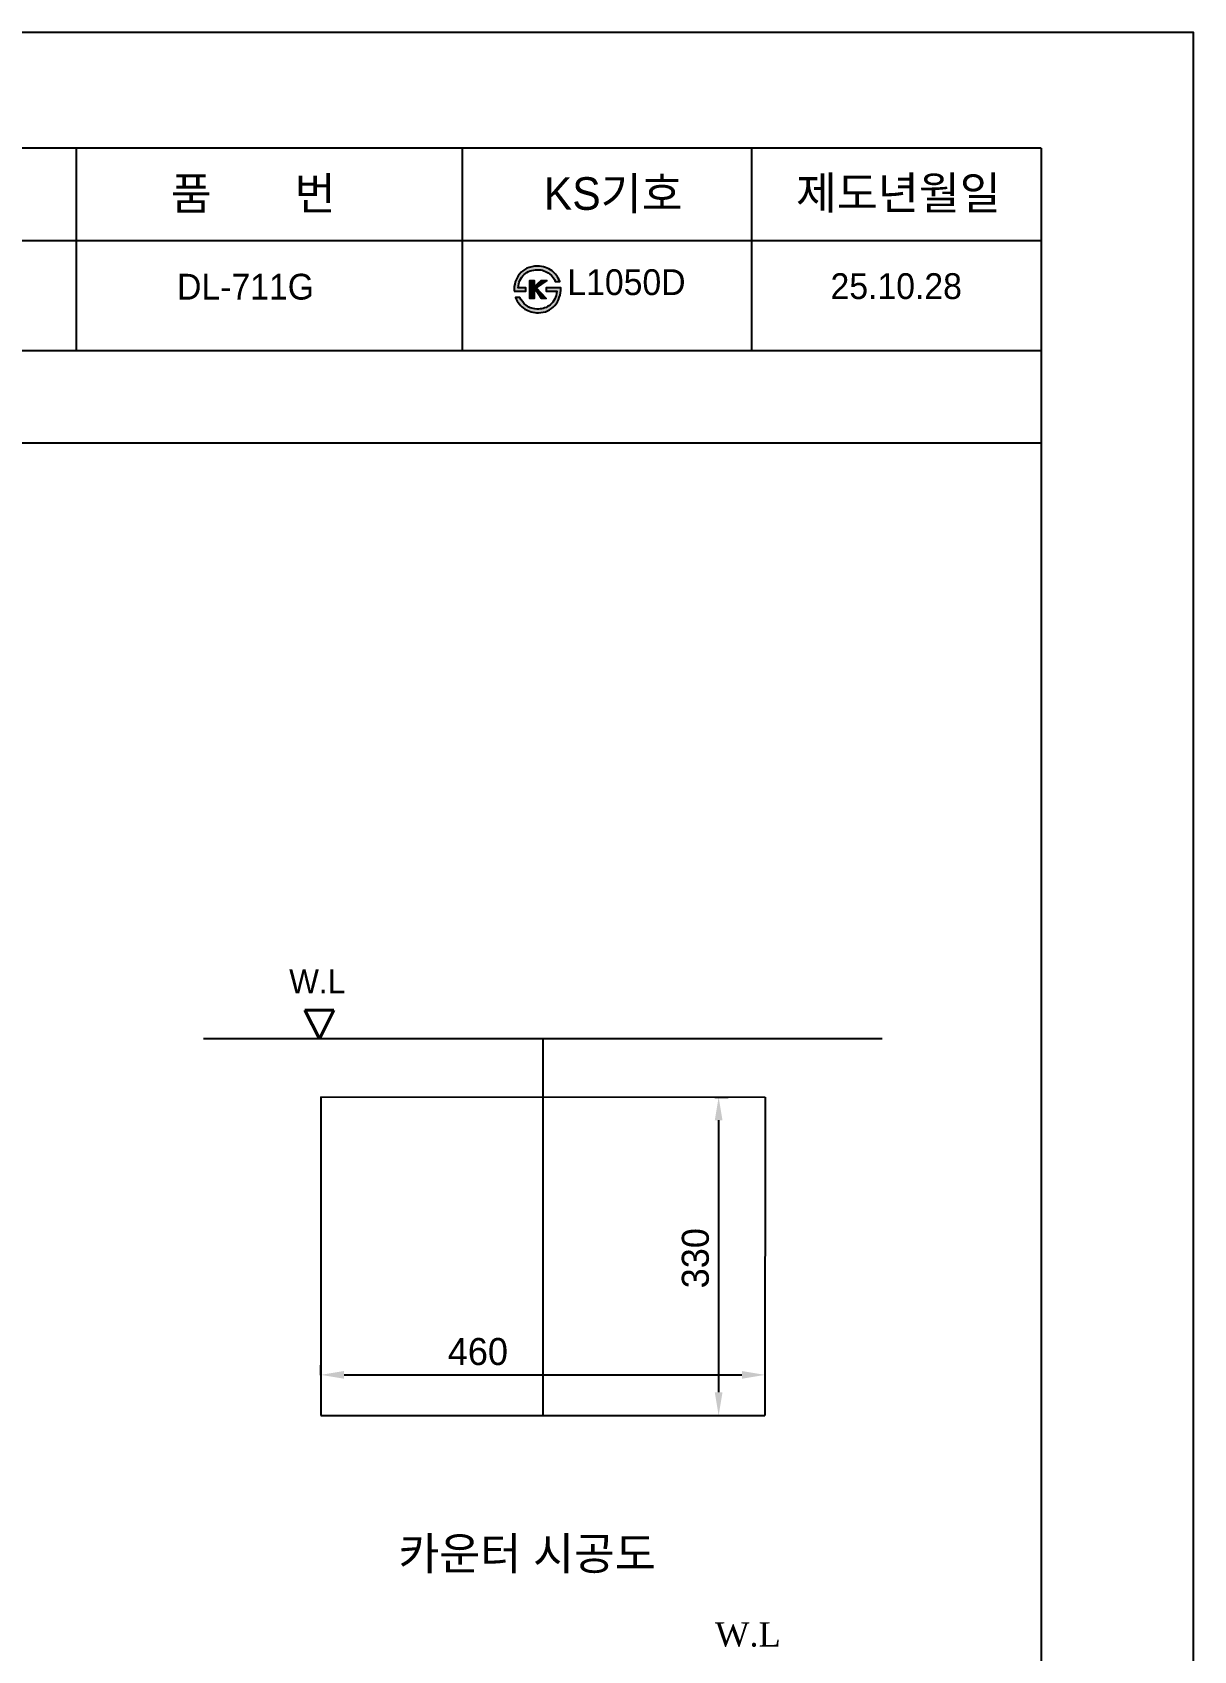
# Model space of a CAD drawing. Header units: millimetres. Extents: x 14069 to 16494, y -90 to 3341.
# Drawn here: x 15290 to 16494, y 1664 to 3341 of the extents above; entities that cross this region are included whole.
import ezdxf
from ezdxf.enums import TextEntityAlignment as Align
from ezdxf.lldxf.tags import DXFTag

# ---------------------------------------------------------------- set-up
doc = ezdxf.new("R2010")
doc.units = ezdxf.units.MM
doc.header["$LTSCALE"] = 0.2
for name, color, linetype in [('3', 3, 'Continuous'), ('CENTER', 2, 'CENTER'), ('YA', 7, 'Continuous')]:
    doc.layers.add(name, color=color, linetype=linetype)
for name, color, linetype, lineweight in [('DIM', 3, 'Continuous', 15), ('LINE', 7, 'Continuous', 25), ('text', 124, 'Continuous', 15), ('외형선', 4, 'Continuous', 40)]:
    doc.layers.add(name, color=color, linetype=linetype, lineweight=lineweight)
doc.styles.add('h', font='', dxfattribs={"height": 28})
doc.styles.add('STYLE2', font='dutch.ttf', dxfattribs={"height": 25})
doc.styles.add('스타일1', font='txt.shx', dxfattribs={"bigfont": 'ghs.shx'})
doc.styles.add('타이틀', font='H2GTRM.TTF', dxfattribs={"height": 25})
doc.styles.get('h').set_extended_font_data('Haansoft Batang')
tags = doc.linetypes.add('CENTER', pattern=[50.8, 31.75, -6.35, 6.35, -6.35]).pattern_tags.tags
tags[10:11] = [DXFTag(74, 4), DXFTag(75, 0), DXFTag(340, '0'), DXFTag(46, 1.0), DXFTag(50, 0.0), DXFTag(44, 0.0), DXFTag(45, 0.0)]
tags[8:9] = [DXFTag(74, 4), DXFTag(75, 0), DXFTag(340, '0'), DXFTag(46, 1.0), DXFTag(50, 0.0), DXFTag(44, 0.0), DXFTag(45, 0.0)]
tags[6:7] = [DXFTag(74, 4), DXFTag(75, 0), DXFTag(340, '0'), DXFTag(46, 1.0), DXFTag(50, 0.0), DXFTag(44, 0.0), DXFTag(45, 0.0)]
tags[4:5] = [DXFTag(74, 4), DXFTag(75, 0), DXFTag(340, '0'), DXFTag(46, 1.0), DXFTag(50, 0.0), DXFTag(44, 0.0), DXFTag(45, 0.0)]
tags = doc.linetypes.add('HIDDEN', pattern=[9.525, 6.35, -3.175]).pattern_tags.tags
tags[6:7] = [DXFTag(74, 4), DXFTag(75, 0), DXFTag(340, '0'), DXFTag(46, 1.0), DXFTag(50, 0.0), DXFTag(44, 0.0), DXFTag(45, 0.0)]
tags[4:5] = [DXFTag(74, 4), DXFTag(75, 0), DXFTag(340, '0'), DXFTag(46, 1.0), DXFTag(50, 0.0), DXFTag(44, 0.0), DXFTag(45, 0.0)]
doc.dimstyles.new('AM_ISO$0', dxfattribs={"dimtxt": 28, "dimasz": 24, "dimexe": 10, "dimexo": 0, "dimgap": 10, "dimtad": 1, "dimdec": 0, "dimdsep": 46, "dimtxsty": 'h', "dimcen": -5, "dimclrd": 256, "dimclre": 256, "dimclrt": 256, "dimadec": 0, "dimazin": 2, "dimtp": 0.1, "dimtm": 0.1, "dimtfac": 0.71, "dimtdec": 0, "dimtmove": 0, "dimatfit": 3, "dimfxl": 0, "dimlwd": -1, "dimlwe": -1, "dimarcsym": 0})

# ---------------------------------------------------------------- blocks, each defined once
blk = doc.blocks.new('*D77')
at = {"layer": 'Defpoints', "color": 0}
for p in [(15589.3, 1949.3, -0.8), (16049.8, 1949.5), (16049.8, 1949.1, 0.2)]:
    blk.add_point(p, dxfattribs=at)
at = {"layer": 'LINE', "linetype": 'ByBlock'}
for p, q in [((15589.3, 1949.3), (15589.3, 1959.5)), ((15613.3, 1949.5), (16025.8, 1949.5)), ((16049.8, 1949.1), (16049.8, 1959.5))]:
    blk.add_line(p, q, dxfattribs=at)
at = {"layer": 'LINE'}
for points in [[(15613.3, 1953.5), (15613.3, 1945.5), (15589.3, 1949.5)], [(16025.8, 1953.5), (16025.8, 1945.5), (16049.8, 1949.5)]]:
    blk.add_solid(points, dxfattribs=at)
at = {"layer": 'LINE', "insert": (15752.1, 1973.5), "char_height": 28, "attachment_point": 5, "style": 'h'}
blk.add_mtext('460', dxfattribs=at)
blk = doc.blocks.new('*D78')
at = {"layer": 'Defpoints', "color": 0}
for p in [(15997.8, 2237.4, -5.5), (15997.8, 1907.5, 0.9), (16001.7, 1907.5)]:
    blk.add_point(p, dxfattribs=at)
at = {"layer": 'LINE', "linetype": 'ByBlock'}
for p, q in [((15997.8, 2237.4), (16011.7, 2237.4)), ((16001.7, 2213.4), (16001.7, 1931.5)), ((15997.8, 1907.5), (16011.7, 1907.5))]:
    blk.add_line(p, q, dxfattribs=at)
at = {"layer": 'LINE'}
for points in [[(15997.7, 2213.4), (16005.7, 2213.4), (16001.7, 2237.4)], [(15997.7, 1931.5), (16005.7, 1931.5), (16001.7, 1907.5)]]:
    blk.add_solid(points, dxfattribs=at)
at = {"layer": 'LINE', "insert": (15977.7, 2070.4), "char_height": 28, "attachment_point": 5, "rotation": 90, "style": 'h'}
blk.add_mtext('330', dxfattribs=at)

msp = doc.modelspace()

# ---------------------------------------------------------------- hatches: boundary and pattern name
at = {"layer": 'DIM'}
h = msp.add_hatch(color=0, dxfattribs=at)
h.dxf.hatch_style = 1
edge = h.paths.add_edge_path()
edge.add_spline(control_points=[(15800.1, 3089.8), (15803.7, 3093.1), (15808.4, 3094.8), (15814, 3094.8)], knot_values=[9, 9, 9, 9, 10, 10, 10, 10], degree=3, periodic=0)
edge.add_spline(control_points=[(15814, 3094.8), (15818.7, 3094.8), (15822.8, 3093.4), (15826.5, 3090.5)], knot_values=[8, 8, 8, 8, 9, 9, 9, 9], degree=3, periodic=0)
edge.add_spline(control_points=[(15826.5, 3090.5), (15829.5, 3088.1), (15831.4, 3085.5), (15832.3, 3082.7)], knot_values=[7, 7, 7, 7, 8, 8, 8, 8], degree=3, periodic=0)
edge.add_spline(control_points=[(15832.3, 3082.7), (15832.3, 3082.7), (15837, 3082.7), (15837, 3082.7)], knot_values=[6.00001, 6.00001, 6.00001, 6.00001, 7, 7, 7, 7], degree=3, periodic=0)
edge.add_spline(control_points=[(15837, 3082.7), (15835.2, 3087.2), (15832.6, 3090.7), (15829.2, 3093.5)], knot_values=[5, 5, 5, 5, 6, 6, 6, 6], degree=3, periodic=0)
edge.add_spline(control_points=[(15829.2, 3093.5), (15824.9, 3096.8), (15819.8, 3098.5), (15813.6, 3098.6)], knot_values=[4, 4, 4, 4, 5, 5, 5, 5], degree=3, periodic=0)
edge.add_spline(control_points=[(15813.6, 3098.6), (15809.6, 3098.5), (15806, 3097.8), (15802.8, 3096.3)], knot_values=[3, 3, 3, 3, 4, 4, 4, 4], degree=3, periodic=0)
edge.add_spline(control_points=[(15802.8, 3096.3), (15799.8, 3094.9), (15797.3, 3092.9), (15795.2, 3090.3)], knot_values=[2, 2, 2, 2, 3, 3, 3, 3], degree=3, periodic=0)
edge.add_spline(control_points=[(15795.2, 3090.3), (15793.3, 3088), (15791.8, 3085.2), (15790.8, 3082.1)], knot_values=[1, 1, 1, 1, 2, 2, 2, 2], degree=3, periodic=0)
edge.add_spline(control_points=[(15790.8, 3082.1), (15789.9, 3079), (15789.6, 3075.9), (15789.8, 3072.5)], knot_values=[0, 0, 0, 0, 1, 1, 1, 1], degree=3, periodic=0)
edge.add_spline(control_points=[(15789.8, 3072.5), (15789.8, 3072.5), (15789.8, 3072.5), (15789.8, 3072.5), (15789.8, 3072.5), (15801.7, 3072.5), (15801.7, 3072.5), (15801.7, 3072.5), (15801.7, 3076.1), (15801.7, 3076.1), (15801.7, 3076.1), (15793.9, 3076.1), (15793.9, 3076.1), (15794.2, 3081.8), (15796.3, 3086.3), (15800.1, 3089.8)], knot_values=[10, 10, 10, 10, 10.99996, 10.99996, 10.99996, 11.99996, 11.99996, 11.99996, 12.99996, 12.99996, 12.99996, 13.99996, 13.99996, 13.99996, 14.99996, 14.99996, 14.99996, 14.99996], degree=3, periodic=0)
h = msp.add_hatch(color=0, dxfattribs=at)
h.dxf.hatch_style = 1
edge = h.paths.add_edge_path()
edge.add_spline(control_points=[(15814.9, 3054.1), (15809.9, 3053.9), (15805.6, 3055.1), (15802, 3058)], knot_values=[8, 8, 8, 8, 9, 9, 9, 9], degree=3, periodic=0)
edge.add_spline(control_points=[(15802, 3058), (15799.5, 3059.9), (15797.4, 3062.6), (15795.6, 3066.1)], knot_values=[7, 7, 7, 7, 8, 8, 8, 8], degree=3, periodic=0)
edge.add_spline(control_points=[(15795.6, 3066.1), (15795.6, 3066.1), (15791.1, 3066.1), (15791.1, 3066.1)], knot_values=[6.00001, 6.00001, 6.00001, 6.00001, 7, 7, 7, 7], degree=3, periodic=0)
edge.add_spline(control_points=[(15791.1, 3066.1), (15793.2, 3060.8), (15796.4, 3056.8), (15800.8, 3054.1)], knot_values=[5, 5, 5, 5, 6, 6, 6, 6], degree=3, periodic=0)
edge.add_spline(control_points=[(15800.8, 3054.1), (15804.8, 3051.5), (15809.5, 3050.2), (15814.9, 3050.2)], knot_values=[4, 4, 4, 4, 5, 5, 5, 5], degree=3, periodic=0)
edge.add_spline(control_points=[(15814.9, 3050.2), (15818.2, 3050.2), (15821.3, 3050.9), (15824.3, 3052.2)], knot_values=[3, 3, 3, 3, 4, 4, 4, 4], degree=3, periodic=0)
edge.add_spline(control_points=[(15824.3, 3052.2), (15827.1, 3053.5), (15829.6, 3055.4), (15831.8, 3057.7)], knot_values=[2, 2, 2, 2, 3, 3, 3, 3], degree=3, periodic=0)
edge.add_spline(control_points=[(15831.8, 3057.7), (15833.9, 3060.1), (15835.5, 3062.8), (15836.5, 3066)], knot_values=[1, 1, 1, 1, 2, 2, 2, 2], degree=3, periodic=0)
edge.add_spline(control_points=[(15836.5, 3066), (15837.7, 3069.2), (15838.2, 3072.5), (15838.1, 3076.1)], knot_values=[0, 0, 0, 0, 1, 1, 1, 1], degree=3, periodic=0)
edge.add_spline(control_points=[(15838.1, 3076.1), (15838.1, 3076.1), (15838.1, 3076.1), (15838.1, 3076.1), (15838.1, 3076.1), (15822.8, 3076.1), (15822.8, 3076.1), (15822.8, 3076.1), (15822.8, 3072.5), (15822.8, 3072.5), (15822.8, 3072.5), (15833.9, 3072.5), (15833.9, 3072.5), (15833.4, 3066.5), (15831.1, 3061.8), (15826.9, 3058.4)], knot_values=[10, 10, 10, 10, 10.99996, 10.99996, 10.99996, 11.99996, 11.99996, 11.99996, 12.99996, 12.99996, 12.99996, 13.99996, 13.99996, 13.99996, 14.99996, 14.99996, 14.99996, 14.99996], degree=3, periodic=0)
edge.add_spline(control_points=[(15826.9, 3058.4), (15823.4, 3055.6), (15819.4, 3054.1), (15814.9, 3054.1)], knot_values=[9, 9, 9, 9, 10, 10, 10, 10], degree=3, periodic=0)
h = msp.add_hatch(color=0, dxfattribs=at)
h.dxf.hatch_style = 1
h.paths.add_polyline_path([(15810.5, 3077.1), (15810.5, 3083.8), (15806, 3083.8), (15806, 3064.9), (15810.5, 3064.9), (15810.5, 3071.6), (15812.5, 3073.5), (15817.9, 3064.9), (15823, 3064.9), (15812.5, 3076.2), (15823.5, 3083.7), (15817.7, 3083.7)])

# ---------------------------------------------------------------- linework, layer by layer
at = {"color": 1, "linetype": 'HIDDEN'}
msp.add_line((15589.3, 2237.5, 2.1), (16049.9, 2237.4, 0.5), dxfattribs=at)
at = {"layer": '3', "color": 6}
msp.add_line((16171.4, 2297.6, 3.9), (15467.7, 2297.6, 3.9), dxfattribs=at)
at = {"layer": 'CENTER', "color": 0, "linetype": 'CENTER', "ltscale": 2}
msp.add_line((15819.6, 2297.6, 3.9), (15819.6, 1907.5, 6.6), dxfattribs=at)
at = {"layer": 'LINE', "color": 1, "linetype": 'HIDDEN'}
for p, q in [((15589.3, 2237.5, 2.1), (15589.3, 1907.5, 5.8)), ((15589.3, 1907.5, 5.8), (16049.5, 1907.5, 7.3))]:
    msp.add_line(p, q, dxfattribs=at)
at = {"layer": 'LINE', "color": 1, "linetype": 'HIDDEN', "extrusion": (1, -0.000421717, 0), "elevation": 16048.9}
msp.add_lwpolyline([(2244.2, 0.5), (1914.3, 7.3)], dxfattribs=at)
at = {"layer": 'YA', "color": 7}
for p, q in [((16336, 3220.9), (14260, 3220.9)), ((15336, 3010.6), (15336, 3220.6)), ((15736, 3010.6), (15736, 3220.6)), ((16036, 3010.6), (16036, 3220.6)), ((16336, 3220.9), (16336, 40.9)), ((16336, 3124.9), (14654.5, 3124.9)), ((16336, 3010.9), (14260, 3010.9)), ((16336, 2914.9), (14260, 2914.9)), ((16336, 2914.9), (14260, 2914.9))]:
    msp.add_line(p, q, dxfattribs=at)
at = {"layer": 'YA', "color": 0}
msp.add_lwpolyline([(14068.7, -89.6), (16494.2, -89.6), (16494.2, 3340.8), (14068.7, 3340.8)], close=True, dxfattribs=at)
at = {"layer": 'YA', "color": 7}
msp.add_lwpolyline([(15810.5, 3077.1), (15817.7, 3083.7), (15823.5, 3083.7), (15812.5, 3076.2), (15823, 3064.9), (15817.9, 3064.9), (15812.5, 3073.5), (15810.5, 3071.6), (15810.5, 3064.9), (15806, 3064.9), (15806, 3083.8), (15810.5, 3083.8), (15810.5, 3077.1)], close=True, dxfattribs=at)
for points in [[(15789.8, 3072.5), (15789.6, 3075.9), (15789.9, 3079), (15790.8, 3082.1), (15791.8, 3085.2), (15793.3, 3088), (15795.2, 3090.3), (15797.3, 3092.9), (15799.8, 3094.9), (15802.8, 3096.3), (15806, 3097.8), (15809.6, 3098.5), (15813.6, 3098.6), (15819.8, 3098.5), (15824.9, 3096.8), (15829.2, 3093.5), (15832.6, 3090.7), (15835.2, 3087.2), (15837, 3082.7), (15837, 3082.7), (15832.3, 3082.7), (15832.3, 3082.7), (15831.4, 3085.5), (15829.5, 3088.1), (15826.5, 3090.5), (15822.8, 3093.4), (15818.7, 3094.8), (15814, 3094.8), (15808.4, 3094.8), (15803.7, 3093.1), (15800.1, 3089.8), (15796.3, 3086.3), (15794.2, 3081.8), (15793.9, 3076.1), (15793.9, 3076.1), (15801.7, 3076.1), (15801.7, 3076.1), (15801.7, 3076.1), (15801.7, 3072.5), (15801.7, 3072.5), (15801.7, 3072.5), (15789.8, 3072.5), (15789.8, 3072.5), (15789.8, 3072.5), (15789.8, 3072.5), (15789.8, 3072.5)], [(15838.1, 3076.1), (15838.2, 3072.5), (15837.7, 3069.2), (15836.5, 3066), (15835.5, 3062.8), (15833.9, 3060.1), (15831.8, 3057.7), (15829.6, 3055.4), (15827.1, 3053.5), (15824.3, 3052.2), (15821.3, 3050.9), (15818.2, 3050.2), (15814.9, 3050.2), (15809.5, 3050.2), (15804.8, 3051.5), (15800.8, 3054.1), (15796.4, 3056.8), (15793.2, 3060.8), (15791.1, 3066.1), (15791.1, 3066.1), (15795.6, 3066.1), (15795.6, 3066.1), (15797.4, 3062.6), (15799.5, 3059.9), (15802, 3058), (15805.6, 3055.1), (15809.9, 3053.9), (15814.9, 3054.1), (15819.4, 3054.1), (15823.4, 3055.6), (15826.9, 3058.4), (15831.1, 3061.8), (15833.4, 3066.5), (15833.9, 3072.5), (15833.9, 3072.5), (15822.8, 3072.5), (15822.8, 3072.5), (15822.8, 3072.5), (15822.8, 3076.1), (15822.8, 3076.1), (15822.8, 3076.1), (15838.1, 3076.1), (15838.1, 3076.1), (15838.1, 3076.1), (15838.1, 3076.1), (15838.1, 3076.1)]]:
    msp.add_open_spline(points, degree=3, knots=[0, 0, 0, 0, 1, 1, 1, 2, 2, 2, 3, 3, 3, 4, 4, 4, 5, 5, 5, 6, 6, 6, 7, 7, 7, 8, 8, 8, 9, 9, 9, 10, 10, 10, 11, 11, 11, 12, 12, 12, 13, 13, 13, 14, 14, 14, 15, 15, 15, 15], dxfattribs=at)
at = {"layer": '외형선', "linetype": 'Continuous'}
for p, q in [((15602.8, 2327.6, 3.9), (15572.8, 2327.6, 3.9)), ((15572.8, 2327.6, 3.9), (15587.8, 2297.6, 3.9)), ((15587.8, 2297.6, 3.9), (15602.8, 2327.6, 3.9))]:
    msp.add_line(p, q, dxfattribs=at)

# ---------------------------------------------------------------- texts
at = {"layer": 'DIM', "color": 0, "char_height": 33.819, "attachment_point": 1, "style": '스타일1'}
for s, insert in [('{\\fGulim|b0|i0|c129|p50;품       번}', (15433.6, 3190.7)), ('{\\fGulim|b0|i0|c129|p50;KS기호}', (15820.4, 3190.7)), ('{\\fGulim|b0|i0|c129|p50;제도년월일}', (16081.9, 3191.3))]:
    msp.add_mtext(s, dxfattribs=dict(at, insert=insert))
at = {"layer": 'DIM', "color": 0, "attachment_point": 1}
for s, insert, char_height, width, style in [('{\\fGulim|b0|i0|c129|p50; \\H0.79087x; DL-711G}', (15418.2, 3090.6), 33.819, 270.186, '스타일1'), ('{\\fGulim|b0|i0|c129|p50;   \\H0.79087x;L1050D}', (15808, 3095.3), 33.819, 702.697, '스타일1'), ('{\\fGulim|b0|i0|c129|p50; \\H0.79087x; 25.10.28}', (16095.7, 3091.2), 33.819, 270.186, '스타일1'), ('{\\fGulim|b0|i0|c129|p50;    카운터 시공도}', (15620.5, 1781.3, 6.2), 33.819, 702.697, '스타일1'), ('W.L', (15998, 1693, 6.2), 25, 67.266, 'STYLE2')]:
    msp.add_mtext(s, dxfattribs=dict(at, insert=insert, char_height=char_height, width=width, style=style))
at = {"layer": 'text', "style": '타이틀'}
msp.add_text('W.L', height=25, dxfattribs=at).set_placement((15585.5, 2357.3, 3.9), align=Align.MIDDLE)

# ---------------------------------------------------------------- dimensions: what is measured, and where the dimension line sits
at = {"layer": 'LINE'}
dim = msp.add_linear_dim(base=(16001.7, 1907.5, 6.2), p1=(15997.8, 2237.4, 0.7), p2=(15997.8, 1907.5, 7.1), angle=90, dimstyle='AM_ISO$0', dxfattribs=at)
dim.commit()
dim.dimension.update_dxf_attribs({"geometry": '*D78', "text_midpoint": (16001.7, 2070.4, 6.2), "dimtype": 160})
dim = msp.add_linear_dim(base=(16049.7546, 1949.4954, 6.207), p1=(15589.3052, 1949.2651, 5.3664), p2=(16049.7546, 1949.0934, 6.4502), dimstyle='AM_ISO$0', dxfattribs=at)
dim.commit()
dim.dimension.update_dxf_attribs({"geometry": '*D77', "text_midpoint": (15752.0553, 1949.4954, 6.207), "dimtype": 160})

doc.saveas('drawing.dxf')
